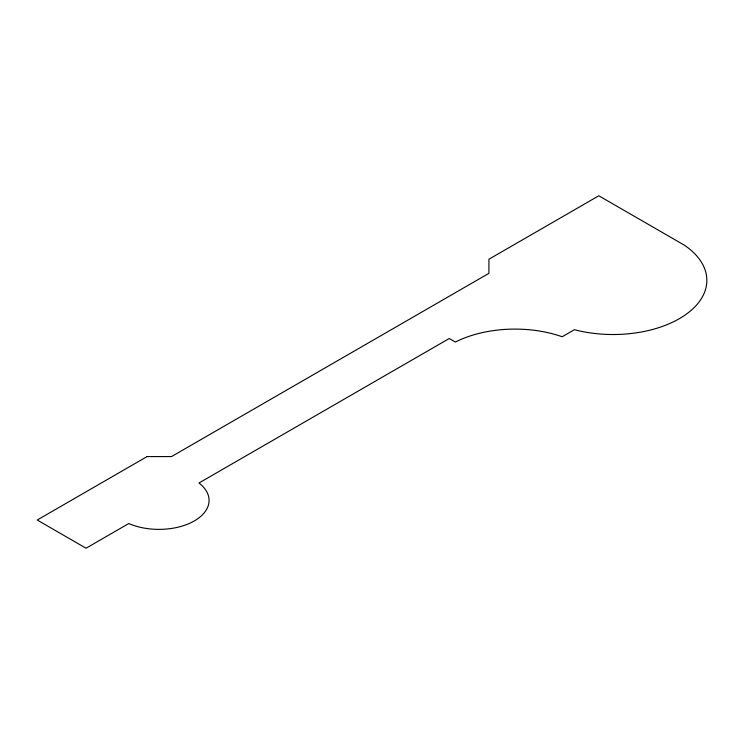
<?xml version="1.0" encoding="UTF-8"?>
<svg xmlns="http://www.w3.org/2000/svg" width="744" height="744" viewBox="0 0 744 744"><rect width="100%" height="100%" fill="white"/><g stroke="black" fill="none" stroke-linecap="round" stroke-linejoin="round"><path stroke-width="1.12" d="M147.08 456.584L37.2 520.019L86.034 548.216L128.768 523.544A50.127 28.942 0 0 0 194.389 520.902A50.127 28.942 0 0 0 198.964 483.014L449.246 338.52L455.356 342.045A90.498 52.247 0 0 1 562.176 336.753L574.387 329.704A93.8 54.154 0 0 0 688.088 312.861A93.8 54.154 0 0 0 684.266 245.12L598.808 195.784L488.929 259.219L488.929 273.318L171.501 456.584L147.08 456.584"/></g></svg>
